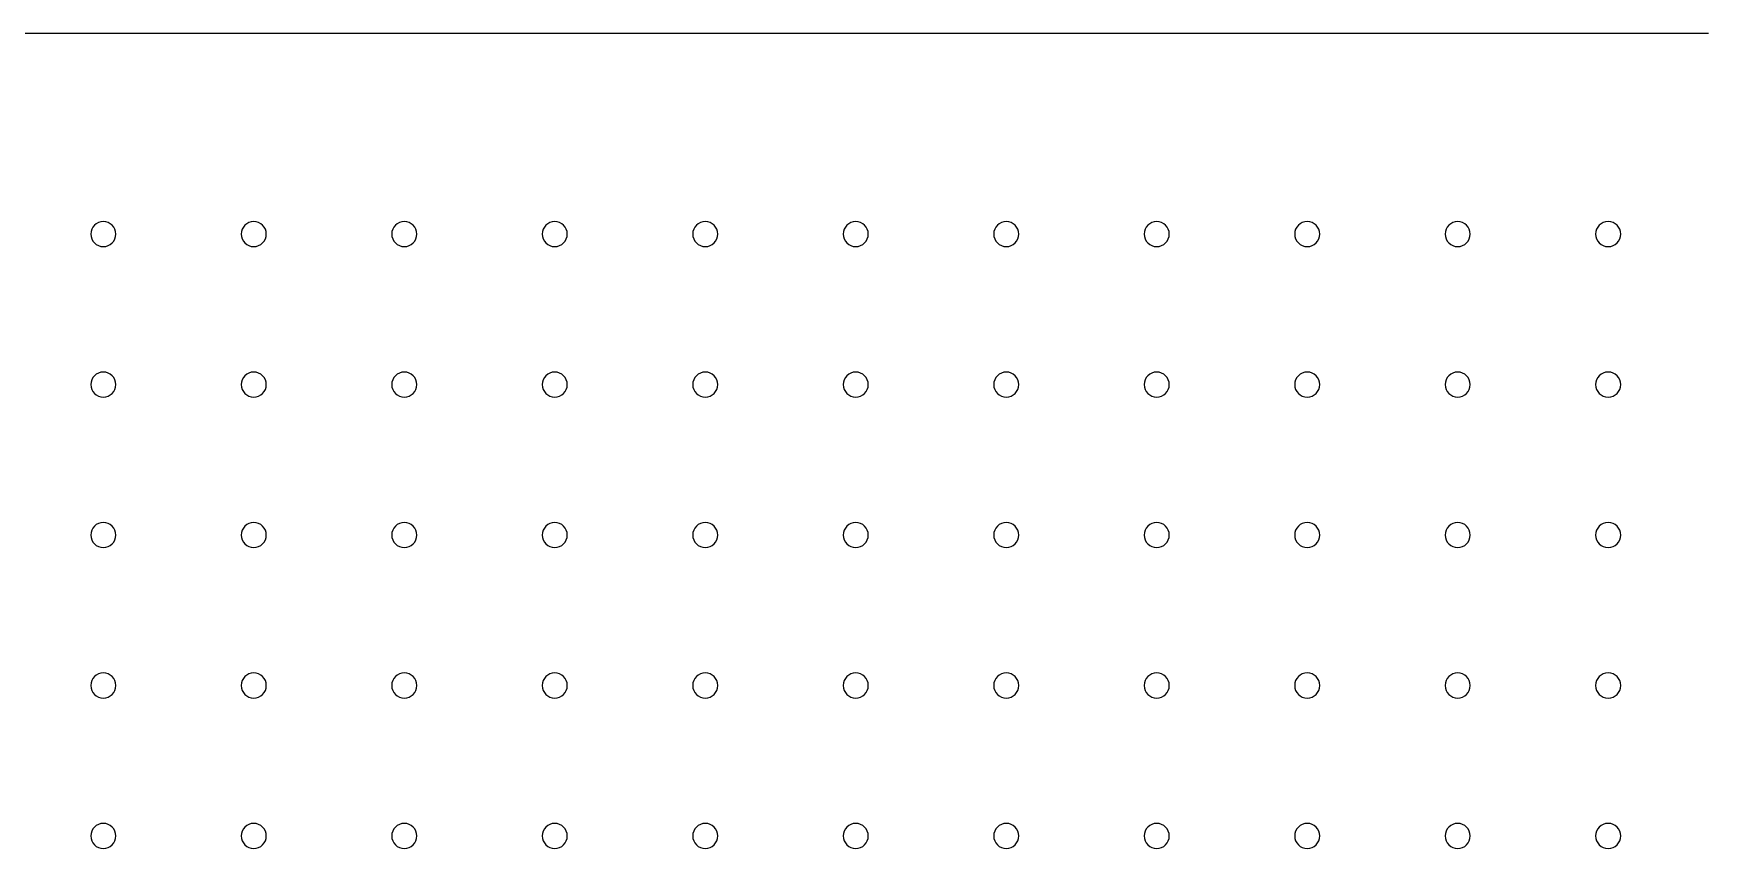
# Model space of a CAD drawing. Extents: x -215 to 2260, y -1591 to 611.
# Drawn here: x 358.9 to 692.8, y -459.5 to -297 of the extents above; entities that cross this region are included whole.
import ezdxf

# ---------------------------------------------------------------- set-up
doc = ezdxf.new("R2010")
doc.units = 0
doc.header["$MEASUREMENT"] = 0
doc.layers.get('0').update_dxf_attribs({"linetype": 'CONTINUOUS'})

# ---------------------------------------------------------------- blocks, each defined once
blk = doc.blocks.new('BLOCK_235')
at = {"color": 7}
blk.add_lwpolyline([(692.8, -296.99), (-187.2, -296.99)], dxfattribs=at)
blk = doc.blocks.new('BLOCK_594')
at = {"color": 7}
blk.add_open_spline([(675.3, -456.99), (675.3, -458.37), (674.18, -459.49), (672.8, -459.49), (671.42, -459.49), (670.3, -458.37), (670.3, -456.99), (670.3, -455.61), (671.42, -454.49), (672.8, -454.49), (674.18, -454.49), (675.3, -455.61), (675.3, -456.99), (675.3, -456.99), (675.3, -456.99), (675.3, -456.99)], degree=3, knots=[0, 0, 0, 0, 1, 1, 1, 2, 2, 2, 3, 3, 3, 4, 4, 4, 5, 5, 5, 5], dxfattribs=at)
blk = doc.blocks.new('BLOCK_595')
at = {"color": 7}
blk.add_open_spline([(645.3, -456.99), (645.3, -458.37), (644.18, -459.49), (642.8, -459.49), (641.42, -459.49), (640.3, -458.37), (640.3, -456.99), (640.3, -455.61), (641.42, -454.49), (642.8, -454.49), (644.18, -454.49), (645.3, -455.61), (645.3, -456.99), (645.3, -456.99), (645.3, -456.99), (645.3, -456.99)], degree=3, knots=[0, 0, 0, 0, 1, 1, 1, 2, 2, 2, 3, 3, 3, 4, 4, 4, 5, 5, 5, 5], dxfattribs=at)
blk = doc.blocks.new('BLOCK_596')
at = {"color": 7}
blk.add_open_spline([(615.3, -456.99), (615.3, -458.37), (614.18, -459.49), (612.8, -459.49), (611.42, -459.49), (610.3, -458.37), (610.3, -456.99), (610.3, -455.61), (611.42, -454.49), (612.8, -454.49), (614.18, -454.49), (615.3, -455.61), (615.3, -456.99), (615.3, -456.99), (615.3, -456.99), (615.3, -456.99)], degree=3, knots=[0, 0, 0, 0, 1, 1, 1, 2, 2, 2, 3, 3, 3, 4, 4, 4, 5, 5, 5, 5], dxfattribs=at)
blk = doc.blocks.new('BLOCK_597')
at = {"color": 7}
blk.add_open_spline([(585.3, -456.99), (585.3, -458.37), (584.18, -459.49), (582.8, -459.49), (581.42, -459.49), (580.3, -458.37), (580.3, -456.99), (580.3, -455.61), (581.42, -454.49), (582.8, -454.49), (584.18, -454.49), (585.3, -455.61), (585.3, -456.99), (585.3, -456.99), (585.3, -456.99), (585.3, -456.99)], degree=3, knots=[0, 0, 0, 0, 1, 1, 1, 2, 2, 2, 3, 3, 3, 4, 4, 4, 5, 5, 5, 5], dxfattribs=at)
blk = doc.blocks.new('BLOCK_598')
at = {"color": 7}
blk.add_open_spline([(555.3, -456.99), (555.3, -458.37), (554.18, -459.49), (552.8, -459.49), (551.42, -459.49), (550.3, -458.37), (550.3, -456.99), (550.3, -455.61), (551.42, -454.49), (552.8, -454.49), (554.18, -454.49), (555.3, -455.61), (555.3, -456.99), (555.3, -456.99), (555.3, -456.99), (555.3, -456.99)], degree=3, knots=[0, 0, 0, 0, 1, 1, 1, 2, 2, 2, 3, 3, 3, 4, 4, 4, 5, 5, 5, 5], dxfattribs=at)
blk = doc.blocks.new('BLOCK_599')
at = {"color": 7}
blk.add_open_spline([(525.3, -456.99), (525.3, -458.37), (524.18, -459.49), (522.8, -459.49), (521.42, -459.49), (520.3, -458.37), (520.3, -456.99), (520.3, -455.61), (521.42, -454.49), (522.8, -454.49), (524.18, -454.49), (525.3, -455.61), (525.3, -456.99), (525.3, -456.99), (525.3, -456.99), (525.3, -456.99)], degree=3, knots=[0, 0, 0, 0, 1, 1, 1, 2, 2, 2, 3, 3, 3, 4, 4, 4, 5, 5, 5, 5], dxfattribs=at)
blk = doc.blocks.new('BLOCK_600')
at = {"color": 7}
blk.add_open_spline([(495.3, -456.99), (495.3, -458.37), (494.18, -459.49), (492.8, -459.49), (491.42, -459.49), (490.3, -458.37), (490.3, -456.99), (490.3, -455.61), (491.42, -454.49), (492.8, -454.49), (494.18, -454.49), (495.3, -455.61), (495.3, -456.99), (495.3, -456.99), (495.3, -456.99), (495.3, -456.99)], degree=3, knots=[0, 0, 0, 0, 1, 1, 1, 2, 2, 2, 3, 3, 3, 4, 4, 4, 5, 5, 5, 5], dxfattribs=at)
blk = doc.blocks.new('BLOCK_601')
at = {"color": 7}
blk.add_open_spline([(465.3, -456.99), (465.3, -458.37), (464.18, -459.49), (462.8, -459.49), (461.42, -459.49), (460.3, -458.37), (460.3, -456.99), (460.3, -455.61), (461.42, -454.49), (462.8, -454.49), (464.18, -454.49), (465.3, -455.61), (465.3, -456.99), (465.3, -456.99), (465.3, -456.99), (465.3, -456.99)], degree=3, knots=[0, 0, 0, 0, 1, 1, 1, 2, 2, 2, 3, 3, 3, 4, 4, 4, 5, 5, 5, 5], dxfattribs=at)
blk = doc.blocks.new('BLOCK_602')
at = {"color": 7}
blk.add_open_spline([(435.3, -456.99), (435.3, -458.37), (434.18, -459.49), (432.8, -459.49), (431.42, -459.49), (430.3, -458.37), (430.3, -456.99), (430.3, -455.61), (431.42, -454.49), (432.8, -454.49), (434.18, -454.49), (435.3, -455.61), (435.3, -456.99), (435.3, -456.99), (435.3, -456.99), (435.3, -456.99)], degree=3, knots=[0, 0, 0, 0, 1, 1, 1, 2, 2, 2, 3, 3, 3, 4, 4, 4, 5, 5, 5, 5], dxfattribs=at)
blk = doc.blocks.new('BLOCK_603')
at = {"color": 7}
blk.add_open_spline([(405.3, -456.99), (405.3, -458.37), (404.18, -459.49), (402.8, -459.49), (401.42, -459.49), (400.3, -458.37), (400.3, -456.99), (400.3, -455.61), (401.42, -454.49), (402.8, -454.49), (404.18, -454.49), (405.3, -455.61), (405.3, -456.99), (405.3, -456.99), (405.3, -456.99), (405.3, -456.99)], degree=3, knots=[0, 0, 0, 0, 1, 1, 1, 2, 2, 2, 3, 3, 3, 4, 4, 4, 5, 5, 5, 5], dxfattribs=at)
blk = doc.blocks.new('BLOCK_604')
at = {"color": 7}
blk.add_open_spline([(375.3, -456.99), (375.3, -458.37), (374.18, -459.49), (372.8, -459.49), (371.42, -459.49), (370.3, -458.37), (370.3, -456.99), (370.3, -455.61), (371.42, -454.49), (372.8, -454.49), (374.18, -454.49), (375.3, -455.61), (375.3, -456.99), (375.3, -456.99), (375.3, -456.99), (375.3, -456.99)], degree=3, knots=[0, 0, 0, 0, 1, 1, 1, 2, 2, 2, 3, 3, 3, 4, 4, 4, 5, 5, 5, 5], dxfattribs=at)
blk = doc.blocks.new('BLOCK_621')
at = {"color": 7}
blk.add_open_spline([(675.3, -426.99), (675.3, -428.37), (674.18, -429.49), (672.8, -429.49), (671.42, -429.49), (670.3, -428.37), (670.3, -426.99), (670.3, -425.61), (671.42, -424.49), (672.8, -424.49), (674.18, -424.49), (675.3, -425.61), (675.3, -426.99), (675.3, -426.99), (675.3, -426.99), (675.3, -426.99)], degree=3, knots=[0, 0, 0, 0, 1, 1, 1, 2, 2, 2, 3, 3, 3, 4, 4, 4, 5, 5, 5, 5], dxfattribs=at)
blk = doc.blocks.new('BLOCK_622')
at = {"color": 7}
blk.add_open_spline([(645.3, -426.99), (645.3, -428.37), (644.18, -429.49), (642.8, -429.49), (641.42, -429.49), (640.3, -428.37), (640.3, -426.99), (640.3, -425.61), (641.42, -424.49), (642.8, -424.49), (644.18, -424.49), (645.3, -425.61), (645.3, -426.99), (645.3, -426.99), (645.3, -426.99), (645.3, -426.99)], degree=3, knots=[0, 0, 0, 0, 1, 1, 1, 2, 2, 2, 3, 3, 3, 4, 4, 4, 5, 5, 5, 5], dxfattribs=at)
blk = doc.blocks.new('BLOCK_623')
at = {"color": 7}
blk.add_open_spline([(615.3, -426.99), (615.3, -428.37), (614.18, -429.49), (612.8, -429.49), (611.42, -429.49), (610.3, -428.37), (610.3, -426.99), (610.3, -425.61), (611.42, -424.49), (612.8, -424.49), (614.18, -424.49), (615.3, -425.61), (615.3, -426.99), (615.3, -426.99), (615.3, -426.99), (615.3, -426.99)], degree=3, knots=[0, 0, 0, 0, 1, 1, 1, 2, 2, 2, 3, 3, 3, 4, 4, 4, 5, 5, 5, 5], dxfattribs=at)
blk = doc.blocks.new('BLOCK_624')
at = {"color": 7}
blk.add_open_spline([(585.3, -426.99), (585.3, -428.37), (584.18, -429.49), (582.8, -429.49), (581.42, -429.49), (580.3, -428.37), (580.3, -426.99), (580.3, -425.61), (581.42, -424.49), (582.8, -424.49), (584.18, -424.49), (585.3, -425.61), (585.3, -426.99), (585.3, -426.99), (585.3, -426.99), (585.3, -426.99)], degree=3, knots=[0, 0, 0, 0, 1, 1, 1, 2, 2, 2, 3, 3, 3, 4, 4, 4, 5, 5, 5, 5], dxfattribs=at)
blk = doc.blocks.new('BLOCK_625')
at = {"color": 7}
blk.add_open_spline([(555.3, -426.99), (555.3, -428.37), (554.18, -429.49), (552.8, -429.49), (551.42, -429.49), (550.3, -428.37), (550.3, -426.99), (550.3, -425.61), (551.42, -424.49), (552.8, -424.49), (554.18, -424.49), (555.3, -425.61), (555.3, -426.99), (555.3, -426.99), (555.3, -426.99), (555.3, -426.99)], degree=3, knots=[0, 0, 0, 0, 1, 1, 1, 2, 2, 2, 3, 3, 3, 4, 4, 4, 5, 5, 5, 5], dxfattribs=at)
blk = doc.blocks.new('BLOCK_626')
at = {"color": 7}
blk.add_open_spline([(525.3, -426.99), (525.3, -428.37), (524.18, -429.49), (522.8, -429.49), (521.42, -429.49), (520.3, -428.37), (520.3, -426.99), (520.3, -425.61), (521.42, -424.49), (522.8, -424.49), (524.18, -424.49), (525.3, -425.61), (525.3, -426.99), (525.3, -426.99), (525.3, -426.99), (525.3, -426.99)], degree=3, knots=[0, 0, 0, 0, 1, 1, 1, 2, 2, 2, 3, 3, 3, 4, 4, 4, 5, 5, 5, 5], dxfattribs=at)
blk = doc.blocks.new('BLOCK_627')
at = {"color": 7}
blk.add_open_spline([(495.3, -426.99), (495.3, -428.37), (494.18, -429.49), (492.8, -429.49), (491.42, -429.49), (490.3, -428.37), (490.3, -426.99), (490.3, -425.61), (491.42, -424.49), (492.8, -424.49), (494.18, -424.49), (495.3, -425.61), (495.3, -426.99), (495.3, -426.99), (495.3, -426.99), (495.3, -426.99)], degree=3, knots=[0, 0, 0, 0, 1, 1, 1, 2, 2, 2, 3, 3, 3, 4, 4, 4, 5, 5, 5, 5], dxfattribs=at)
blk = doc.blocks.new('BLOCK_628')
at = {"color": 7}
blk.add_open_spline([(465.3, -426.99), (465.3, -428.37), (464.18, -429.49), (462.8, -429.49), (461.42, -429.49), (460.3, -428.37), (460.3, -426.99), (460.3, -425.61), (461.42, -424.49), (462.8, -424.49), (464.18, -424.49), (465.3, -425.61), (465.3, -426.99), (465.3, -426.99), (465.3, -426.99), (465.3, -426.99)], degree=3, knots=[0, 0, 0, 0, 1, 1, 1, 2, 2, 2, 3, 3, 3, 4, 4, 4, 5, 5, 5, 5], dxfattribs=at)
blk = doc.blocks.new('BLOCK_629')
at = {"color": 7}
blk.add_open_spline([(435.3, -426.99), (435.3, -428.37), (434.18, -429.49), (432.8, -429.49), (431.42, -429.49), (430.3, -428.37), (430.3, -426.99), (430.3, -425.61), (431.42, -424.49), (432.8, -424.49), (434.18, -424.49), (435.3, -425.61), (435.3, -426.99), (435.3, -426.99), (435.3, -426.99), (435.3, -426.99)], degree=3, knots=[0, 0, 0, 0, 1, 1, 1, 2, 2, 2, 3, 3, 3, 4, 4, 4, 5, 5, 5, 5], dxfattribs=at)
blk = doc.blocks.new('BLOCK_630')
at = {"color": 7}
blk.add_open_spline([(405.3, -426.99), (405.3, -428.37), (404.18, -429.49), (402.8, -429.49), (401.42, -429.49), (400.3, -428.37), (400.3, -426.99), (400.3, -425.61), (401.42, -424.49), (402.8, -424.49), (404.18, -424.49), (405.3, -425.61), (405.3, -426.99), (405.3, -426.99), (405.3, -426.99), (405.3, -426.99)], degree=3, knots=[0, 0, 0, 0, 1, 1, 1, 2, 2, 2, 3, 3, 3, 4, 4, 4, 5, 5, 5, 5], dxfattribs=at)
blk = doc.blocks.new('BLOCK_631')
at = {"color": 7}
blk.add_open_spline([(375.3, -426.99), (375.3, -428.37), (374.18, -429.49), (372.8, -429.49), (371.42, -429.49), (370.3, -428.37), (370.3, -426.99), (370.3, -425.61), (371.42, -424.49), (372.8, -424.49), (374.18, -424.49), (375.3, -425.61), (375.3, -426.99), (375.3, -426.99), (375.3, -426.99), (375.3, -426.99)], degree=3, knots=[0, 0, 0, 0, 1, 1, 1, 2, 2, 2, 3, 3, 3, 4, 4, 4, 5, 5, 5, 5], dxfattribs=at)
blk = doc.blocks.new('BLOCK_648')
at = {"color": 7}
blk.add_open_spline([(675.3, -396.99), (675.3, -398.37), (674.18, -399.49), (672.8, -399.49), (671.42, -399.49), (670.3, -398.37), (670.3, -396.99), (670.3, -395.61), (671.42, -394.49), (672.8, -394.49), (674.18, -394.49), (675.3, -395.61), (675.3, -396.99), (675.3, -396.99), (675.3, -396.99), (675.3, -396.99)], degree=3, knots=[0, 0, 0, 0, 1, 1, 1, 2, 2, 2, 3, 3, 3, 4, 4, 4, 5, 5, 5, 5], dxfattribs=at)
blk = doc.blocks.new('BLOCK_649')
at = {"color": 7}
blk.add_open_spline([(645.3, -396.99), (645.3, -398.37), (644.18, -399.49), (642.8, -399.49), (641.42, -399.49), (640.3, -398.37), (640.3, -396.99), (640.3, -395.61), (641.42, -394.49), (642.8, -394.49), (644.18, -394.49), (645.3, -395.61), (645.3, -396.99), (645.3, -396.99), (645.3, -396.99), (645.3, -396.99)], degree=3, knots=[0, 0, 0, 0, 1, 1, 1, 2, 2, 2, 3, 3, 3, 4, 4, 4, 5, 5, 5, 5], dxfattribs=at)
blk = doc.blocks.new('BLOCK_650')
at = {"color": 7}
blk.add_open_spline([(615.3, -396.99), (615.3, -398.37), (614.18, -399.49), (612.8, -399.49), (611.42, -399.49), (610.3, -398.37), (610.3, -396.99), (610.3, -395.61), (611.42, -394.49), (612.8, -394.49), (614.18, -394.49), (615.3, -395.61), (615.3, -396.99), (615.3, -396.99), (615.3, -396.99), (615.3, -396.99)], degree=3, knots=[0, 0, 0, 0, 1, 1, 1, 2, 2, 2, 3, 3, 3, 4, 4, 4, 5, 5, 5, 5], dxfattribs=at)
blk = doc.blocks.new('BLOCK_651')
at = {"color": 7}
blk.add_open_spline([(585.3, -396.99), (585.3, -398.37), (584.18, -399.49), (582.8, -399.49), (581.42, -399.49), (580.3, -398.37), (580.3, -396.99), (580.3, -395.61), (581.42, -394.49), (582.8, -394.49), (584.18, -394.49), (585.3, -395.61), (585.3, -396.99), (585.3, -396.99), (585.3, -396.99), (585.3, -396.99)], degree=3, knots=[0, 0, 0, 0, 1, 1, 1, 2, 2, 2, 3, 3, 3, 4, 4, 4, 5, 5, 5, 5], dxfattribs=at)
blk = doc.blocks.new('BLOCK_652')
at = {"color": 7}
blk.add_open_spline([(555.3, -396.99), (555.3, -398.37), (554.18, -399.49), (552.8, -399.49), (551.42, -399.49), (550.3, -398.37), (550.3, -396.99), (550.3, -395.61), (551.42, -394.49), (552.8, -394.49), (554.18, -394.49), (555.3, -395.61), (555.3, -396.99), (555.3, -396.99), (555.3, -396.99), (555.3, -396.99)], degree=3, knots=[0, 0, 0, 0, 1, 1, 1, 2, 2, 2, 3, 3, 3, 4, 4, 4, 5, 5, 5, 5], dxfattribs=at)
blk = doc.blocks.new('BLOCK_653')
at = {"color": 7}
blk.add_open_spline([(525.3, -396.99), (525.3, -398.37), (524.18, -399.49), (522.8, -399.49), (521.42, -399.49), (520.3, -398.37), (520.3, -396.99), (520.3, -395.61), (521.42, -394.49), (522.8, -394.49), (524.18, -394.49), (525.3, -395.61), (525.3, -396.99), (525.3, -396.99), (525.3, -396.99), (525.3, -396.99)], degree=3, knots=[0, 0, 0, 0, 1, 1, 1, 2, 2, 2, 3, 3, 3, 4, 4, 4, 5, 5, 5, 5], dxfattribs=at)
blk = doc.blocks.new('BLOCK_654')
at = {"color": 7}
blk.add_open_spline([(495.3, -396.99), (495.3, -398.37), (494.18, -399.49), (492.8, -399.49), (491.42, -399.49), (490.3, -398.37), (490.3, -396.99), (490.3, -395.61), (491.42, -394.49), (492.8, -394.49), (494.18, -394.49), (495.3, -395.61), (495.3, -396.99), (495.3, -396.99), (495.3, -396.99), (495.3, -396.99)], degree=3, knots=[0, 0, 0, 0, 1, 1, 1, 2, 2, 2, 3, 3, 3, 4, 4, 4, 5, 5, 5, 5], dxfattribs=at)
blk = doc.blocks.new('BLOCK_655')
at = {"color": 7}
blk.add_open_spline([(465.3, -396.99), (465.3, -398.37), (464.18, -399.49), (462.8, -399.49), (461.42, -399.49), (460.3, -398.37), (460.3, -396.99), (460.3, -395.61), (461.42, -394.49), (462.8, -394.49), (464.18, -394.49), (465.3, -395.61), (465.3, -396.99), (465.3, -396.99), (465.3, -396.99), (465.3, -396.99)], degree=3, knots=[0, 0, 0, 0, 1, 1, 1, 2, 2, 2, 3, 3, 3, 4, 4, 4, 5, 5, 5, 5], dxfattribs=at)
blk = doc.blocks.new('BLOCK_656')
at = {"color": 7}
blk.add_open_spline([(435.3, -396.99), (435.3, -398.37), (434.18, -399.49), (432.8, -399.49), (431.42, -399.49), (430.3, -398.37), (430.3, -396.99), (430.3, -395.61), (431.42, -394.49), (432.8, -394.49), (434.18, -394.49), (435.3, -395.61), (435.3, -396.99), (435.3, -396.99), (435.3, -396.99), (435.3, -396.99)], degree=3, knots=[0, 0, 0, 0, 1, 1, 1, 2, 2, 2, 3, 3, 3, 4, 4, 4, 5, 5, 5, 5], dxfattribs=at)
blk = doc.blocks.new('BLOCK_657')
at = {"color": 7}
blk.add_open_spline([(405.3, -396.99), (405.3, -398.37), (404.18, -399.49), (402.8, -399.49), (401.42, -399.49), (400.3, -398.37), (400.3, -396.99), (400.3, -395.61), (401.42, -394.49), (402.8, -394.49), (404.18, -394.49), (405.3, -395.61), (405.3, -396.99), (405.3, -396.99), (405.3, -396.99), (405.3, -396.99)], degree=3, knots=[0, 0, 0, 0, 1, 1, 1, 2, 2, 2, 3, 3, 3, 4, 4, 4, 5, 5, 5, 5], dxfattribs=at)
blk = doc.blocks.new('BLOCK_658')
at = {"color": 7}
blk.add_open_spline([(375.3, -396.99), (375.3, -398.37), (374.18, -399.49), (372.8, -399.49), (371.42, -399.49), (370.3, -398.37), (370.3, -396.99), (370.3, -395.61), (371.42, -394.49), (372.8, -394.49), (374.18, -394.49), (375.3, -395.61), (375.3, -396.99), (375.3, -396.99), (375.3, -396.99), (375.3, -396.99)], degree=3, knots=[0, 0, 0, 0, 1, 1, 1, 2, 2, 2, 3, 3, 3, 4, 4, 4, 5, 5, 5, 5], dxfattribs=at)
blk = doc.blocks.new('BLOCK_675')
at = {"color": 7}
blk.add_open_spline([(675.3, -366.99), (675.3, -368.37), (674.18, -369.49), (672.8, -369.49), (671.42, -369.49), (670.3, -368.37), (670.3, -366.99), (670.3, -365.61), (671.42, -364.49), (672.8, -364.49), (674.18, -364.49), (675.3, -365.61), (675.3, -366.99), (675.3, -366.99), (675.3, -366.99), (675.3, -366.99)], degree=3, knots=[0, 0, 0, 0, 1, 1, 1, 2, 2, 2, 3, 3, 3, 4, 4, 4, 5, 5, 5, 5], dxfattribs=at)
blk = doc.blocks.new('BLOCK_676')
at = {"color": 7}
blk.add_open_spline([(645.3, -366.99), (645.3, -368.37), (644.18, -369.49), (642.8, -369.49), (641.42, -369.49), (640.3, -368.37), (640.3, -366.99), (640.3, -365.61), (641.42, -364.49), (642.8, -364.49), (644.18, -364.49), (645.3, -365.61), (645.3, -366.99), (645.3, -366.99), (645.3, -366.99), (645.3, -366.99)], degree=3, knots=[0, 0, 0, 0, 1, 1, 1, 2, 2, 2, 3, 3, 3, 4, 4, 4, 5, 5, 5, 5], dxfattribs=at)
blk = doc.blocks.new('BLOCK_677')
at = {"color": 7}
blk.add_open_spline([(615.3, -366.99), (615.3, -368.37), (614.18, -369.49), (612.8, -369.49), (611.42, -369.49), (610.3, -368.37), (610.3, -366.99), (610.3, -365.61), (611.42, -364.49), (612.8, -364.49), (614.18, -364.49), (615.3, -365.61), (615.3, -366.99), (615.3, -366.99), (615.3, -366.99), (615.3, -366.99)], degree=3, knots=[0, 0, 0, 0, 1, 1, 1, 2, 2, 2, 3, 3, 3, 4, 4, 4, 5, 5, 5, 5], dxfattribs=at)
blk = doc.blocks.new('BLOCK_678')
at = {"color": 7}
blk.add_open_spline([(585.3, -366.99), (585.3, -368.37), (584.18, -369.49), (582.8, -369.49), (581.42, -369.49), (580.3, -368.37), (580.3, -366.99), (580.3, -365.61), (581.42, -364.49), (582.8, -364.49), (584.18, -364.49), (585.3, -365.61), (585.3, -366.99), (585.3, -366.99), (585.3, -366.99), (585.3, -366.99)], degree=3, knots=[0, 0, 0, 0, 1, 1, 1, 2, 2, 2, 3, 3, 3, 4, 4, 4, 5, 5, 5, 5], dxfattribs=at)
blk = doc.blocks.new('BLOCK_679')
at = {"color": 7}
blk.add_open_spline([(555.3, -366.99), (555.3, -368.37), (554.18, -369.49), (552.8, -369.49), (551.42, -369.49), (550.3, -368.37), (550.3, -366.99), (550.3, -365.61), (551.42, -364.49), (552.8, -364.49), (554.18, -364.49), (555.3, -365.61), (555.3, -366.99), (555.3, -366.99), (555.3, -366.99), (555.3, -366.99)], degree=3, knots=[0, 0, 0, 0, 1, 1, 1, 2, 2, 2, 3, 3, 3, 4, 4, 4, 5, 5, 5, 5], dxfattribs=at)
blk = doc.blocks.new('BLOCK_680')
at = {"color": 7}
blk.add_open_spline([(525.3, -366.99), (525.3, -368.37), (524.18, -369.49), (522.8, -369.49), (521.42, -369.49), (520.3, -368.37), (520.3, -366.99), (520.3, -365.61), (521.42, -364.49), (522.8, -364.49), (524.18, -364.49), (525.3, -365.61), (525.3, -366.99), (525.3, -366.99), (525.3, -366.99), (525.3, -366.99)], degree=3, knots=[0, 0, 0, 0, 1, 1, 1, 2, 2, 2, 3, 3, 3, 4, 4, 4, 5, 5, 5, 5], dxfattribs=at)
blk = doc.blocks.new('BLOCK_681')
at = {"color": 7}
blk.add_open_spline([(495.3, -366.99), (495.3, -368.37), (494.18, -369.49), (492.8, -369.49), (491.42, -369.49), (490.3, -368.37), (490.3, -366.99), (490.3, -365.61), (491.42, -364.49), (492.8, -364.49), (494.18, -364.49), (495.3, -365.61), (495.3, -366.99), (495.3, -366.99), (495.3, -366.99), (495.3, -366.99)], degree=3, knots=[0, 0, 0, 0, 1, 1, 1, 2, 2, 2, 3, 3, 3, 4, 4, 4, 5, 5, 5, 5], dxfattribs=at)
blk = doc.blocks.new('BLOCK_682')
at = {"color": 7}
blk.add_open_spline([(465.3, -366.99), (465.3, -368.37), (464.18, -369.49), (462.8, -369.49), (461.42, -369.49), (460.3, -368.37), (460.3, -366.99), (460.3, -365.61), (461.42, -364.49), (462.8, -364.49), (464.18, -364.49), (465.3, -365.61), (465.3, -366.99), (465.3, -366.99), (465.3, -366.99), (465.3, -366.99)], degree=3, knots=[0, 0, 0, 0, 1, 1, 1, 2, 2, 2, 3, 3, 3, 4, 4, 4, 5, 5, 5, 5], dxfattribs=at)
blk = doc.blocks.new('BLOCK_683')
at = {"color": 7}
blk.add_open_spline([(435.3, -366.99), (435.3, -368.37), (434.18, -369.49), (432.8, -369.49), (431.42, -369.49), (430.3, -368.37), (430.3, -366.99), (430.3, -365.61), (431.42, -364.49), (432.8, -364.49), (434.18, -364.49), (435.3, -365.61), (435.3, -366.99), (435.3, -366.99), (435.3, -366.99), (435.3, -366.99)], degree=3, knots=[0, 0, 0, 0, 1, 1, 1, 2, 2, 2, 3, 3, 3, 4, 4, 4, 5, 5, 5, 5], dxfattribs=at)
blk = doc.blocks.new('BLOCK_684')
at = {"color": 7}
blk.add_open_spline([(405.3, -366.99), (405.3, -368.37), (404.18, -369.49), (402.8, -369.49), (401.42, -369.49), (400.3, -368.37), (400.3, -366.99), (400.3, -365.61), (401.42, -364.49), (402.8, -364.49), (404.18, -364.49), (405.3, -365.61), (405.3, -366.99), (405.3, -366.99), (405.3, -366.99), (405.3, -366.99)], degree=3, knots=[0, 0, 0, 0, 1, 1, 1, 2, 2, 2, 3, 3, 3, 4, 4, 4, 5, 5, 5, 5], dxfattribs=at)
blk = doc.blocks.new('BLOCK_685')
at = {"color": 7}
blk.add_open_spline([(375.3, -366.99), (375.3, -368.37), (374.18, -369.49), (372.8, -369.49), (371.42, -369.49), (370.3, -368.37), (370.3, -366.99), (370.3, -365.61), (371.42, -364.49), (372.8, -364.49), (374.18, -364.49), (375.3, -365.61), (375.3, -366.99), (375.3, -366.99), (375.3, -366.99), (375.3, -366.99)], degree=3, knots=[0, 0, 0, 0, 1, 1, 1, 2, 2, 2, 3, 3, 3, 4, 4, 4, 5, 5, 5, 5], dxfattribs=at)
blk = doc.blocks.new('BLOCK_702')
at = {"color": 7}
blk.add_open_spline([(675.3, -336.99), (675.3, -338.37), (674.18, -339.49), (672.8, -339.49), (671.42, -339.49), (670.3, -338.37), (670.3, -336.99), (670.3, -335.61), (671.42, -334.49), (672.8, -334.49), (674.18, -334.49), (675.3, -335.61), (675.3, -336.99), (675.3, -336.99), (675.3, -336.99), (675.3, -336.99)], degree=3, knots=[0, 0, 0, 0, 1, 1, 1, 2, 2, 2, 3, 3, 3, 4, 4, 4, 5, 5, 5, 5], dxfattribs=at)
blk = doc.blocks.new('BLOCK_703')
at = {"color": 7}
blk.add_open_spline([(645.3, -336.99), (645.3, -338.37), (644.18, -339.49), (642.8, -339.49), (641.42, -339.49), (640.3, -338.37), (640.3, -336.99), (640.3, -335.61), (641.42, -334.49), (642.8, -334.49), (644.18, -334.49), (645.3, -335.61), (645.3, -336.99), (645.3, -336.99), (645.3, -336.99), (645.3, -336.99)], degree=3, knots=[0, 0, 0, 0, 1, 1, 1, 2, 2, 2, 3, 3, 3, 4, 4, 4, 5, 5, 5, 5], dxfattribs=at)
blk = doc.blocks.new('BLOCK_704')
at = {"color": 7}
blk.add_open_spline([(615.3, -336.99), (615.3, -338.37), (614.18, -339.49), (612.8, -339.49), (611.42, -339.49), (610.3, -338.37), (610.3, -336.99), (610.3, -335.61), (611.42, -334.49), (612.8, -334.49), (614.18, -334.49), (615.3, -335.61), (615.3, -336.99), (615.3, -336.99), (615.3, -336.99), (615.3, -336.99)], degree=3, knots=[0, 0, 0, 0, 1, 1, 1, 2, 2, 2, 3, 3, 3, 4, 4, 4, 5, 5, 5, 5], dxfattribs=at)
blk = doc.blocks.new('BLOCK_705')
at = {"color": 7}
blk.add_open_spline([(585.3, -336.99), (585.3, -338.37), (584.18, -339.49), (582.8, -339.49), (581.42, -339.49), (580.3, -338.37), (580.3, -336.99), (580.3, -335.61), (581.42, -334.49), (582.8, -334.49), (584.18, -334.49), (585.3, -335.61), (585.3, -336.99), (585.3, -336.99), (585.3, -336.99), (585.3, -336.99)], degree=3, knots=[0, 0, 0, 0, 1, 1, 1, 2, 2, 2, 3, 3, 3, 4, 4, 4, 5, 5, 5, 5], dxfattribs=at)
blk = doc.blocks.new('BLOCK_706')
at = {"color": 7}
blk.add_open_spline([(555.3, -336.99), (555.3, -338.37), (554.18, -339.49), (552.8, -339.49), (551.42, -339.49), (550.3, -338.37), (550.3, -336.99), (550.3, -335.61), (551.42, -334.49), (552.8, -334.49), (554.18, -334.49), (555.3, -335.61), (555.3, -336.99), (555.3, -336.99), (555.3, -336.99), (555.3, -336.99)], degree=3, knots=[0, 0, 0, 0, 1, 1, 1, 2, 2, 2, 3, 3, 3, 4, 4, 4, 5, 5, 5, 5], dxfattribs=at)
blk = doc.blocks.new('BLOCK_707')
at = {"color": 7}
blk.add_open_spline([(525.3, -336.99), (525.3, -338.37), (524.18, -339.49), (522.8, -339.49), (521.42, -339.49), (520.3, -338.37), (520.3, -336.99), (520.3, -335.61), (521.42, -334.49), (522.8, -334.49), (524.18, -334.49), (525.3, -335.61), (525.3, -336.99), (525.3, -336.99), (525.3, -336.99), (525.3, -336.99)], degree=3, knots=[0, 0, 0, 0, 1, 1, 1, 2, 2, 2, 3, 3, 3, 4, 4, 4, 5, 5, 5, 5], dxfattribs=at)
blk = doc.blocks.new('BLOCK_708')
at = {"color": 7}
blk.add_open_spline([(495.3, -336.99), (495.3, -338.37), (494.18, -339.49), (492.8, -339.49), (491.42, -339.49), (490.3, -338.37), (490.3, -336.99), (490.3, -335.61), (491.42, -334.49), (492.8, -334.49), (494.18, -334.49), (495.3, -335.61), (495.3, -336.99), (495.3, -336.99), (495.3, -336.99), (495.3, -336.99)], degree=3, knots=[0, 0, 0, 0, 1, 1, 1, 2, 2, 2, 3, 3, 3, 4, 4, 4, 5, 5, 5, 5], dxfattribs=at)
blk = doc.blocks.new('BLOCK_709')
at = {"color": 7}
blk.add_open_spline([(465.3, -336.99), (465.3, -338.37), (464.18, -339.49), (462.8, -339.49), (461.42, -339.49), (460.3, -338.37), (460.3, -336.99), (460.3, -335.61), (461.42, -334.49), (462.8, -334.49), (464.18, -334.49), (465.3, -335.61), (465.3, -336.99), (465.3, -336.99), (465.3, -336.99), (465.3, -336.99)], degree=3, knots=[0, 0, 0, 0, 1, 1, 1, 2, 2, 2, 3, 3, 3, 4, 4, 4, 5, 5, 5, 5], dxfattribs=at)
blk = doc.blocks.new('BLOCK_710')
at = {"color": 7}
blk.add_open_spline([(435.3, -336.99), (435.3, -338.37), (434.18, -339.49), (432.8, -339.49), (431.42, -339.49), (430.3, -338.37), (430.3, -336.99), (430.3, -335.61), (431.42, -334.49), (432.8, -334.49), (434.18, -334.49), (435.3, -335.61), (435.3, -336.99), (435.3, -336.99), (435.3, -336.99), (435.3, -336.99)], degree=3, knots=[0, 0, 0, 0, 1, 1, 1, 2, 2, 2, 3, 3, 3, 4, 4, 4, 5, 5, 5, 5], dxfattribs=at)
blk = doc.blocks.new('BLOCK_711')
at = {"color": 7}
blk.add_open_spline([(405.3, -336.99), (405.3, -338.37), (404.18, -339.49), (402.8, -339.49), (401.42, -339.49), (400.3, -338.37), (400.3, -336.99), (400.3, -335.61), (401.42, -334.49), (402.8, -334.49), (404.18, -334.49), (405.3, -335.61), (405.3, -336.99), (405.3, -336.99), (405.3, -336.99), (405.3, -336.99)], degree=3, knots=[0, 0, 0, 0, 1, 1, 1, 2, 2, 2, 3, 3, 3, 4, 4, 4, 5, 5, 5, 5], dxfattribs=at)
blk = doc.blocks.new('BLOCK_712')
at = {"color": 7}
blk.add_open_spline([(375.3, -336.99), (375.3, -338.37), (374.18, -339.49), (372.8, -339.49), (371.42, -339.49), (370.3, -338.37), (370.3, -336.99), (370.3, -335.61), (371.42, -334.49), (372.8, -334.49), (374.18, -334.49), (375.3, -335.61), (375.3, -336.99), (375.3, -336.99), (375.3, -336.99), (375.3, -336.99)], degree=3, knots=[0, 0, 0, 0, 1, 1, 1, 2, 2, 2, 3, 3, 3, 4, 4, 4, 5, 5, 5, 5], dxfattribs=at)
blk = doc.blocks.new('BLOCK_233')
for name in ['BLOCK_235', 'BLOCK_712', 'BLOCK_711', 'BLOCK_710', 'BLOCK_709', 'BLOCK_708', 'BLOCK_707', 'BLOCK_706', 'BLOCK_705', 'BLOCK_704', 'BLOCK_703', 'BLOCK_702', 'BLOCK_685', 'BLOCK_684', 'BLOCK_683', 'BLOCK_682', 'BLOCK_681', 'BLOCK_680', 'BLOCK_679', 'BLOCK_678', 'BLOCK_677', 'BLOCK_676', 'BLOCK_675', 'BLOCK_658', 'BLOCK_657', 'BLOCK_656', 'BLOCK_655', 'BLOCK_654', 'BLOCK_653', 'BLOCK_652', 'BLOCK_651', 'BLOCK_650', 'BLOCK_649', 'BLOCK_648', 'BLOCK_631', 'BLOCK_630', 'BLOCK_629', 'BLOCK_628', 'BLOCK_627', 'BLOCK_626', 'BLOCK_625', 'BLOCK_624', 'BLOCK_623', 'BLOCK_622', 'BLOCK_621', 'BLOCK_604', 'BLOCK_603', 'BLOCK_602', 'BLOCK_601', 'BLOCK_600', 'BLOCK_599', 'BLOCK_598', 'BLOCK_597', 'BLOCK_596', 'BLOCK_595', 'BLOCK_594']:
    blk.add_blockref(name, (0, 0))

msp = doc.modelspace()

# ---------------------------------------------------------------- block references
msp.add_blockref('BLOCK_233', (0, 0))

doc.saveas('drawing.dxf')
